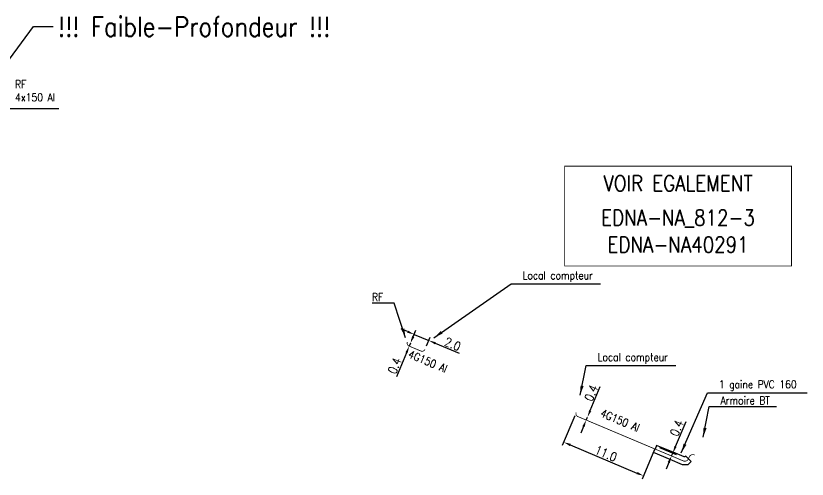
# Model space of a CAD drawing. Header units: millimetres. Extents: x 184994 to 186004, y 128000 to 129009.
# Drawn here: x 185692.4 to 185793, y 128817.9 to 128876.8 of the extents above; entities that cross this region are included whole.
import ezdxf
from ezdxf.enums import TextEntityAlignment as Align

# ---------------------------------------------------------------- set-up
doc = ezdxf.new("R2010")
doc.units = ezdxf.units.MM
doc.header["$PDMODE"] = 34
doc.linetypes.add('B_ST_Al', pattern=[2000, 1000, 1000])
doc.layers.get('Defpoints').update_dxf_attribs({"linetype": 'CONTINUOUS'})
for name, color, linetype in [('B_100', 3, 'CONTINUOUS'), ('B_110', 1, 'CONTINUOUS'), ('B_400', 7, 'CONTINUOUS'), ('B_420', 7, 'CONTINUOUS'), ('B_930', 7, 'CONTINUOUS')]:
    doc.layers.add(name, color=color, linetype=linetype)
doc.styles.get("Standard").update_dxf_attribs({"font": 'romans.shx', "width": 0.85})
doc.dimstyles.get("Standard").update_dxf_attribs({"dimtxt": 1.5, "dimasz": 1.2, "dimexe": 0.625, "dimexo": 0.625, "dimgap": 0.25, "dimtad": 1, "dimdec": 1, "dimzin": 0, "dimdsep": 46, "dimtxsty": 'Standard', "dimcen": -0.5, "dimadec": 0, "dimazin": 0, "dimtfac": 1, "dimtdec": 1, "dimtmove": 0, "dimatfit": 3, "dimfxl": 0, "dimtolj": 1, "dimtzin": 0, "dimarcsym": 0})

# ---------------------------------------------------------------- blocks, each defined once
blk = doc.blocks.new('*D759')
at = {"layer": 'B_110', "color": 0, "linetype": 'Continuous', "lineweight": -2, "transparency": 16777216}
for p, q in [((185763.43, 128825.95), (185761.84, 128822.17)), ((185762.85, 128822.26), (185771.33, 128818.69)), ((185773.57, 128821.69), (185771.98, 128817.91))]:
    blk.add_line(p, q, dxfattribs=at)
at = {"layer": 'B_110', "color": 0, "linetype": 'Continuous', "transparency": 16777216}
for points in [[(185762.91, 128822.4), (185762.79, 128822.12), (185762.02, 128822.61)], [(185771.39, 128818.83), (185771.27, 128818.55), (185772.16, 128818.34)]]:
    blk.add_solid(points, dxfattribs=at)
at = {"layer": 'Defpoints', "color": 0, "linetype": 'Continuous', "transparency": 16777216}
for p in [(185763.61, 128826.39), (185773.75, 128822.12), (185772.16, 128818.34)]:
    blk.add_point(p, dxfattribs=at)
at = {"layer": 'B_110', "color": 0, "linetype": 'Continuous', "transparency": 16777216, "insert": (185767.38, 128821.17), "char_height": 1.125, "attachment_point": 5, "rotation": 337.197}
blk.add_mtext('\\A1;11.0', dxfattribs=at)
blk = doc.blocks.new('*D760')
at = {"layer": 'B_110', "color": 0, "linetype": 'Continuous', "lineweight": -2, "transparency": 16777216}
for p, q in [((185765.38, 128826.62), (185766.67, 128829.68)), ((185764.88, 128825.42), (185765.04, 128825.79)), ((185764.53, 128824.59), (185764.18, 128823.76))]:
    blk.add_line(p, q, dxfattribs=at)
at = {"layer": 'B_110', "color": 0, "linetype": 'Continuous', "transparency": 16777216}
for points in [[(185765.25, 128826.67), (185765.52, 128826.56), (185765.04, 128825.79)], [(185764.39, 128824.65), (185764.67, 128824.53), (185764.88, 128825.42)]]:
    blk.add_solid(points, dxfattribs=at)
at = {"layer": 'Defpoints', "color": 0, "linetype": 'Continuous', "transparency": 16777216}
for p in [(185765.04, 128825.79), (185765.04, 128825.79), (185764.88, 128825.42)]:
    blk.add_point(p, dxfattribs=at)
at = {"layer": 'B_110', "color": 0, "linetype": 'Continuous', "transparency": 16777216, "insert": (185765.51, 128828.85), "char_height": 1.125, "attachment_point": 5, "rotation": 67.197}
blk.add_mtext('\\A1;0.4', dxfattribs=at)
blk = doc.blocks.new('*D761')
at = {"layer": 'B_100', "color": 0, "linetype": 'Continuous', "lineweight": -2, "transparency": 16777216}
for p, q in [((185742.19, 128836.65), (185741.36, 128837)), ((185742.73, 128835.61), (185743.2, 128836.74)), ((185743.02, 128836.3), (185744.86, 128835.53)), ((185744.57, 128834.84), (185745.04, 128835.96)), ((185745.69, 128835.18), (185748.72, 128833.92))]:
    blk.add_line(p, q, dxfattribs=at)
at = {"layer": 'B_100', "color": 0, "linetype": 'Continuous', "transparency": 16777216}
for points in [[(185742.24, 128836.79), (185742.13, 128836.51), (185743.02, 128836.3)], [(185745.75, 128835.32), (185745.64, 128835.05), (185744.86, 128835.53)]]:
    blk.add_solid(points, dxfattribs=at)
at = {"layer": 'Defpoints', "color": 0, "linetype": 'Continuous', "transparency": 16777216}
for p in [(185743.02, 128836.3), (185742.54, 128835.18), (185744.39, 128834.41)]:
    blk.add_point(p, dxfattribs=at)
at = {"layer": 'B_100', "color": 0, "linetype": 'Continuous', "transparency": 16777216, "insert": (185747.91, 128835.07), "char_height": 1.125, "attachment_point": 5, "rotation": 337.2964}
blk.add_mtext('\\A1;2.0', dxfattribs=at)
blk = doc.blocks.new('*D762')
at = {"layer": 'B_100', "color": 0, "linetype": 'Continuous', "lineweight": -2, "transparency": 16777216}
for p, q in [((185742.89, 128836.01), (185743.24, 128836.84)), ((185742.54, 128835.18), (185742.39, 128834.81)), ((185742.04, 128833.98), (185740.76, 128830.91))]:
    blk.add_line(p, q, dxfattribs=at)
at = {"layer": 'B_100', "color": 0, "linetype": 'Continuous', "transparency": 16777216}
for points in [[(185742.75, 128836.06), (185743.03, 128835.95), (185742.54, 128835.18)], [(185741.9, 128834.03), (185742.18, 128833.92), (185742.39, 128834.81)]]:
    blk.add_solid(points, dxfattribs=at)
at = {"layer": 'Defpoints', "color": 0, "linetype": 'Continuous', "transparency": 16777216}
for p in [(185742.39, 128834.81), (185742.54, 128835.18), (185742.54, 128835.18)]:
    blk.add_point(p, dxfattribs=at)
at = {"layer": 'B_100', "color": 0, "linetype": 'Continuous', "transparency": 16777216, "insert": (185740.54, 128832.32), "char_height": 1.125, "attachment_point": 5, "rotation": 67.2964}
blk.add_mtext('\\A1;0.4', dxfattribs=at)
blk = doc.blocks.new('*D763')
at = {"layer": 'B_110', "color": 0, "linetype": 'Continuous', "lineweight": -2, "transparency": 16777216}
for p, q in [((185776.22, 128822.06), (185777.56, 128825.22)), ((185774.18, 128821.94), (185776.31, 128821.05)), ((185775.72, 128820.86), (185775.88, 128821.23)), ((185775.37, 128820.03), (185775.02, 128819.2))]:
    blk.add_line(p, q, dxfattribs=at)
at = {"layer": 'B_110', "color": 0, "linetype": 'Continuous', "transparency": 16777216}
for points in [[(185776.09, 128822.12), (185776.36, 128822), (185775.88, 128821.23)], [(185775.23, 128820.09), (185775.51, 128819.97), (185775.72, 128820.86)]]:
    blk.add_solid(points, dxfattribs=at)
at = {"layer": 'Defpoints', "color": 0, "linetype": 'Continuous', "transparency": 16777216}
for p in [(185773.75, 128822.12), (185775.72, 128820.86), (185775.88, 128821.23)]:
    blk.add_point(p, dxfattribs=at)
at = {"layer": 'B_110', "color": 0, "linetype": 'Continuous', "transparency": 16777216, "insert": (185776.39, 128824.4), "char_height": 1.125, "attachment_point": 5, "rotation": 67.197}
blk.add_mtext('\\A1;0.4', dxfattribs=at)

msp = doc.modelspace()

# ---------------------------------------------------------------- linework, layer by layer
at = {"layer": 'B_100', "linetype": 'B_ST_Al', "const_width": 0.1, "flags": 128}
msp.add_lwpolyline([(185744.39, 128834.41), (185744.39, 128834.41, -0.417442), (185743.87, 128834.19), (185742.39, 128834.81), (185742.36, 128834.82, -0.414214), (185742.15, 128835.34), (185742.15, 128835.34)], format="xyb", dxfattribs=at)
at = {"layer": 'B_110', "linetype": 'B_ST_Al', "flags": 128}
msp.add_lwpolyline([(185763.61, 128826.39, 0.1, 0.1, 0), (185763.61, 128826.39, 0.1, 0.1, 0.414214), (185763.82, 128825.86, 0.1, 0.1, 0), (185764.88, 128825.42, 0.1, 0.1, 0), (185773.62, 128821.74, 0.1, 0.1, 0), (185775.72, 128820.86, 0.1, 0.1, 0), (185777.21, 128820.23, 0.1, 0.1, 0.413906), (185777.87, 128820.5, 0.1, 0.1, 0), (185777.97, 128820.73, 0.1, 0.1, -0.414214), (185778.62, 128820.99, 0.1, 0.1, 0), (185778.66, 128820.98, 0, 0, 0)], format="xyseb", dxfattribs=at)
at = {"layer": 'B_400', "color": 7, "linetype": 'CONTINUOUS'}
for p, q in [((185773.43, 128821.28), (185773.62, 128821.74)), ((185773.81, 128822.2), (185773.62, 128821.74)), ((185775.91, 128821.32), (185773.81, 128822.2)), ((185775.53, 128820.4), (185773.43, 128821.28)), ((185777.32, 128820.73), (185775.91, 128821.32)), ((185777.39, 128820.73), (185777.32, 128820.73)), ((185777.52, 128820.85), (185777.39, 128820.73)), ((185777.52, 128820.85), (185777.87, 128820.5)), ((185777.11, 128819.73), (185775.53, 128820.4)), ((185777.8, 128819.73), (185777.11, 128819.73)), ((185778.22, 128820.14), (185777.8, 128819.73)), ((185778.22, 128820.14), (185777.87, 128820.5))]:
    msp.add_line(p, q, dxfattribs=at)
at = {"layer": 'B_930', "const_width": 0.1}
msp.add_lwpolyline([(185762.13, 128857.67), (185790.97, 128857.67), (185790.97, 128845), (185762.13, 128845)], close=True, dxfattribs=at)

# ---------------------------------------------------------------- texts
at = {"layer": 'B_100', "linetype": 'B_ST_Al', "width": 0.85}
msp.add_text('4G150 Al', height=1, rotation=337.2964, dxfattribs=at).set_placement((185742.17, 128833.41))
at = {"layer": 'B_100', "linetype": 'Continuous', "char_height": 1, "attachment_point": 4}
for s, insert in [('RF\\P4x150 Al', (185692.31, 128867.25)), ('Local compteur', (185756.79, 128843.63)), ('RF', (185737.67, 128841.03))]:
    msp.add_mtext(s, dxfattribs=dict(at, insert=insert))
at = {"layer": 'B_110', "linetype": 'B_ST_Al', "width": 0.85}
msp.add_text('4G150 Al', height=1, rotation=337.197, dxfattribs=at).set_placement((185766.59, 128825.92))
at = {"layer": 'B_110', "linetype": 'Continuous', "char_height": 1, "attachment_point": 4}
for s, insert in [('Local compteur', (185766.33, 128833.25)), ('Armoire BT', (185781.96, 128827.91))]:
    msp.add_mtext(s, dxfattribs=dict(at, insert=insert))
at = {"layer": 'B_400', "insert": (185781.74, 128829.79), "char_height": 1, "attachment_point": 4}
msp.add_mtext('1 gaine PVC 160 ', dxfattribs=at)
at = {"layer": 'B_420', "insert": (185697.76, 128875.4), "char_height": 2.5, "attachment_point": 4}
msp.add_mtext('!!! Faible-Profondeur !!!', dxfattribs=at)
at = {"layer": 'B_930', "width": 0.85}
for s, p in [('VOIR EGALEMENT', (185776.55, 128854.5)), ('EDNA-NA_812-3', (185776.55, 128850.12)), ('EDNA-NA40291', (185776.55, 128846.71))]:
    msp.add_text(s, height=2, dxfattribs=at).set_placement(p, align=Align.CENTER)

# ---------------------------------------------------------------- dimensions: what is measured, and where the dimension line sits
at = {"layer": 'B_100', "linetype": 'Continuous'}
for base, p1, angle, picture, middle in [((185742.54, 128835.18), (185742.39, 128834.81), 247.2964, '*D762', (185741.23, 128832.03)), ((185743.02, 128836.3), (185744.39, 128834.41), 337.2964, '*D761', (185747.62, 128834.38))]:
    dim = msp.add_linear_dim(base=base, p1=p1, p2=(185742.54, 128835.18), angle=angle, dimstyle='Standard', override={"dimscale": 0.75, "dimatfit": 0}, dxfattribs=at)
    dim.commit()
    dim.dimension.update_dxf_attribs({"geometry": picture, "text_midpoint": middle, "dimtype": 160})
at = {"layer": 'B_110', "linetype": 'Continuous'}
for base, p1, p2, angle, picture, middle in [((185765.04, 128825.79), (185764.88, 128825.42), (185765.04, 128825.79), 247.197, '*D760', (185766.2, 128828.56)), ((185772.16, 128818.34), (185763.61, 128826.39), (185773.75, 128822.12), 157.197, '*D759', (185767.09, 128820.47)), ((185775.88, 128821.23), (185775.72, 128820.86), (185773.75, 128822.12), 247.197, '*D763', (185777.09, 128824.11))]:
    dim = msp.add_linear_dim(base=base, p1=p1, p2=p2, angle=angle, dimstyle='Standard', override={"dimscale": 0.75, "dimatfit": 0}, dxfattribs=at)
    dim.commit()
    dim.dimension.update_dxf_attribs({"geometry": picture, "text_midpoint": middle, "dimtype": 160})

# ---------------------------------------------------------------- leaders
at = {"layer": 'B_100', "linetype": 'Continuous', "annotation_type": 0, "has_hookline": 1}
for points, hookline_direction, text_width in [([(185689.06, 128858.58), (185690.86, 128865), (185692.06, 128865)], 0, 5.55), ([(185745.53, 128835.88), (185755.34, 128842.72), (185756.54, 128842.72)], 0, 9.92), ([(185741.93, 128835.86), (185740.49, 128840.28), (185739.29, 128840.28)], 1, 1.38)]:
    msp.add_leader(points, dimstyle='Standard', dxfattribs=dict(at, hookline_direction=hookline_direction, text_width=text_width))
at = {"layer": 'B_110', "linetype": 'Continuous', "annotation_type": 0, "has_hookline": 1, "hookline_direction": 0}
for points, text_width in [([(185764.11, 128828.6), (185764.88, 128832.34), (185766.08, 128832.34)], 9.92), ([(185779.75, 128823.25), (185780.51, 128827.16), (185781.71, 128827.16)], 7.08)]:
    msp.add_leader(points, dimstyle='Standard', dxfattribs=dict(at, text_width=text_width))
at = {"layer": 'B_400', "annotation_type": 0, "has_hookline": 1, "hookline_direction": 0, "text_width": 11.21}
msp.add_leader([(185776.95, 128821.25), (185780.29, 128828.87), (185781.49, 128828.87)], dimstyle='Standard', dxfattribs=at)
at = {"layer": 'B_420', "annotation_type": 0, "has_hookline": 1, "hookline_direction": 0, "text_width": 38.65}
msp.add_leader([(185683.28, 128859.99), (185694.63, 128875.4), (185697.13, 128875.4)], dimstyle='Standard', override={"dimasz": 2.5, "dimgap": -0.63, "dimtad": 0}, dxfattribs=at)

doc.saveas('drawing.dxf')
